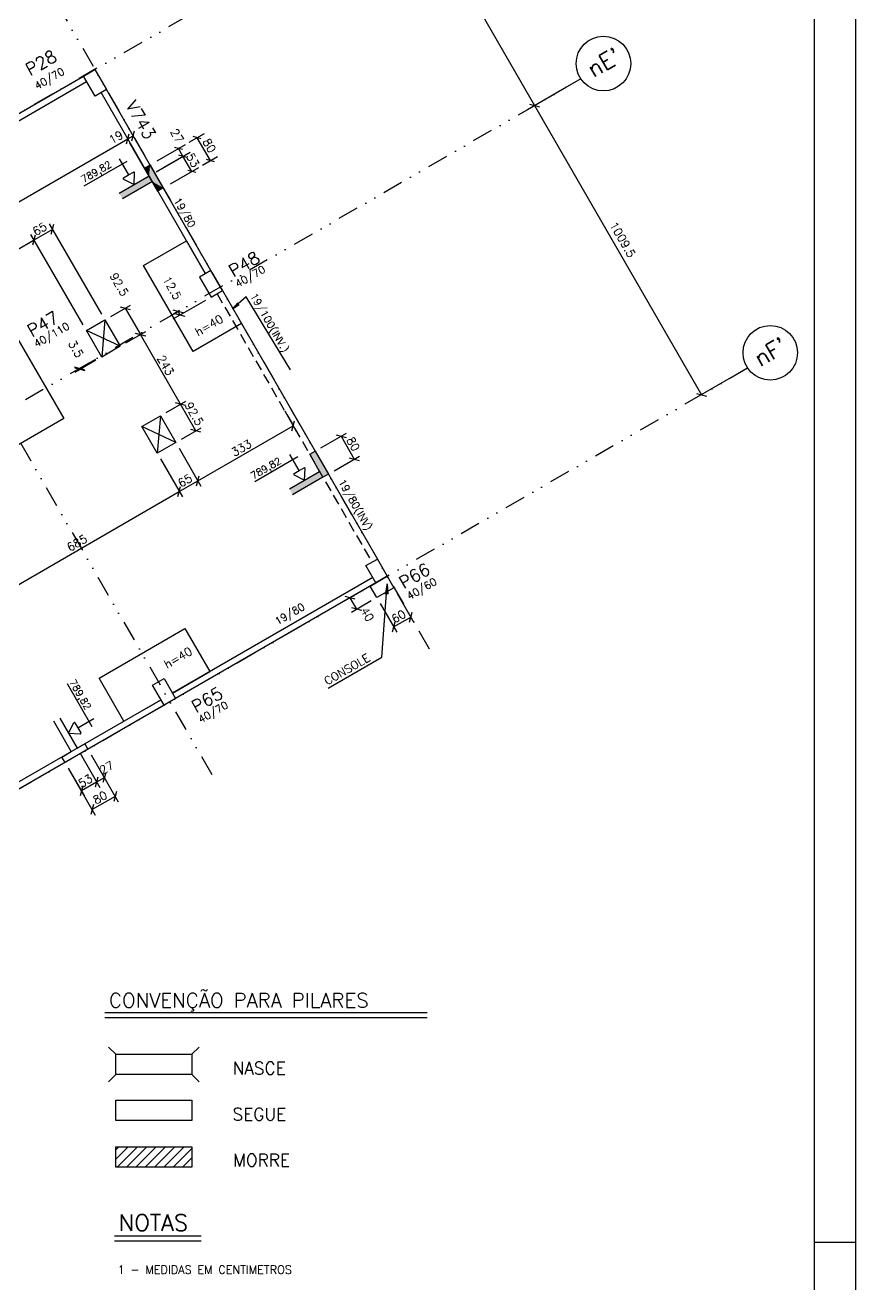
# Model space of a CAD drawing. Extents: x 550200 to 565075, y 404 to 10916.
# Drawn here: x 562562 to 565075, y 3990 to 7795 of the extents above; entities that cross this region are included whole.
import ezdxf

# ---------------------------------------------------------------- set-up
doc = ezdxf.new("R2010")
doc.units = 0
doc.header["$LTSCALE"] = 125
doc.header["$MEASUREMENT"] = 0
doc.linetypes.add('DIVIDE', pattern=[1.25, 0.5, -0.25, 0, -0.25, 0, -0.25])
doc.linetypes.add('HIDDEN', pattern=[0.375, 0.25, -0.125])
doc.layers.get('0').update_dxf_attribs({"linetype": 'CONTINUOUS'})
for name, color, linetype in [('205', 14, 'DIVIDE'), ('210', 7, 'HIDDEN'), ('216', 7, 'CONTINUOUS'), ('220', 4, 'CONTINUOUS'), ('221', 5, 'CONTINUOUS'), ('222', 6, 'CONTINUOUS'), ('238', 11, 'CONTINUOUS'), ('250', 5, 'CONTINUOUS'), ('253', 253, 'CONTINUOUS')]:
    doc.layers.add(name, color=color, linetype=linetype)
doc.styles.get("Standard").update_dxf_attribs({"font": 'ROMANS.SHX'})

msp = doc.modelspace()

# ---------------------------------------------------------------- linework, layer by layer
for p, q in [((565074.9, 403.9), (565074.9, 10916.4)), ((564949.9, 4116.4), (565074.9, 4116.4))]:
    msp.add_line(p, q)
at = {"layer": '205'}
for p, q in [((561171.6, 10435.3), (563794, 5893.2)), ((560513.8, 10055.6), (563136.3, 5513.4)), ((563863.1, 8290.7), (559728.5, 5903.6)), ((564242.9, 7633), (559901.4, 5126.4)), ((564747.6, 6758.7), (560936.1, 4558.1))]:
    msp.add_line(p, q, dxfattribs=at)
at = {"layer": '210'}
msp.add_line((563142.7, 6983.3), (563611.2, 6171.9), dxfattribs=at)
at = {"layer": '216'}
for p, q in [((564088, 7556.3), (564118.1, 7548.2)), ((564088, 7556.3), (564118.1, 7548.2)), ((562868.2, 7436.5), (562876.3, 7466.7)), ((562868.2, 7436.5), (562876.3, 7466.7)), ((562884.7, 7446), (562892.8, 7476.2)), ((562884.7, 7446), (562892.8, 7476.2)), ((563039.7, 6925.5), (563009.5, 6933.6)), ((563045.9, 6914.7), (563015.7, 6922.8)), ((564592.7, 6682), (564622.9, 6673.9)), ((563560.1, 6060.3), (563529.9, 6068.3)), ((563580.1, 6025.6), (563549.9, 6033.7)), ((563724.7, 5991), (563732.8, 6021.2)), ((563672.8, 5961), (563680.9, 5991.2))]:
    msp.add_line(p, q, dxfattribs=at)
at = {"layer": '216', "color": 7, "linetype": 'Continuous'}
for p, q in [((563094.5, 7451.8), (563070.4, 7458.3)), ((563037.9, 7419.1), (563013.7, 7425.6)), ((563051.4, 7395.7), (563027.2, 7402.2)), ((563051.4, 7395.7), (563027.2, 7402.2)), ((563134.5, 7382.5), (563110.4, 7389)), ((563077.9, 7349.8), (563053.7, 7356.3)), ((562641.2, 7163.7), (562649.3, 7193.9)), ((562584.9, 7131.2), (562593, 7161.4)), ((562584.9, 7131.2), (562593, 7161.4)), ((562849.5, 6944), (562879.7, 6935.9)), ((562925.6, 6855.6), (562895.4, 6863.7)), ((562895.7, 6863.9), (562925.9, 6855.8)), ((562741.7, 6753.5), (562711.5, 6761.6)), ((562743.4, 6750.5), (562713.2, 6758.5)), ((563047.1, 6645.2), (563016.9, 6653.3)), ((563047.1, 6645.2), (563016.9, 6653.3)), ((563368.9, 6569.3), (563377, 6599.5)), ((563093.3, 6565.1), (563063.2, 6573.2)), ((563502.6, 6556.7), (563532.8, 6548.6)), ((563542.6, 6487.5), (563572.8, 6479.4)), ((563080.5, 6402.8), (563088.6, 6433)), ((563080.5, 6402.8), (563088.6, 6433)), ((563024.2, 6370.3), (563032.3, 6400.5)), ((563024.2, 6370.3), (563032.3, 6400.5)), ((562782.2, 5522.1), (562774.1, 5491.9)), ((562782.2, 5522.1), (562774.1, 5491.9)), ((562805.6, 5535.6), (562797.5, 5505.4)), ((562736.3, 5495.6), (562728.2, 5465.4)), ((562838.3, 5478.9), (562830.2, 5448.7)), ((562769, 5438.9), (562760.9, 5408.7))]:
    msp.add_line(p, q, dxfattribs=at)
msp.add_lwpolyline([(563364.9, 6753.6), (563230.7, 6973.9), (563188.8, 6937.4), (563205.4, 6956.2), (563188.8, 6937.4), (563209.7, 6951.2)], dxfattribs=at)
at = {"layer": '220'}
for points in [[(562738.5, 7641.4), (562773.1, 7661.4), (562808.1, 7600.8), (562773.5, 7580.8), (562738.5, 7641.4)], [(562846.1, 7287.4), (562936.9, 7339.8), (562923.4, 7363.2), (562939.8, 7372.7), (562979.8, 7303.4), (562963.4, 7293.9), (562946.9, 7322.5), (562856.1, 7270)], [(563124.1, 7053.4), (563089.5, 7033.4), (563124.5, 6972.8), (563159.1, 6992.8), (563124.1, 7053.4)], [(563362.1, 6393.6), (563452.9, 6446), (563422.9, 6498), (563439.3, 6507.5), (563479.3, 6438.2), (563462.9, 6428.7), (563462.9, 6428.7), (563370.7, 6375.4)], [(563593, 6161.4), (563627.6, 6181.4), (563657.6, 6129.4), (563623, 6109.4), (563593, 6161.4)], [(562947.5, 5800.3), (562982.2, 5820.3), (563017.2, 5759.6), (562982.5, 5739.6), (562947.5, 5800.3)], [(562666.6, 5700.2), (562719, 5609.4), (562742.4, 5622.9), (562751.9, 5606.5), (562682.6, 5566.5), (562673.1, 5582.9), (562701.7, 5599.4), (562648.4, 5691.6)]]:
    msp.add_lwpolyline(points, dxfattribs=at)
at = {"layer": '221'}
for p, q in [((562803, 4795.8), (563778, 4795.8)), ((562835.9, 4367), (562873.7, 4404.7)), ((562835.9, 4395.3), (562845.4, 4404.7)), ((562840.4, 4343.2), (562901.9, 4404.7)), ((562868.7, 4343.2), (562930.2, 4404.7)), ((562897, 4343.2), (562958.5, 4404.7)), ((562925.2, 4343.2), (562986.7, 4404.7)), ((562953.5, 4343.2), (563015, 4404.7)), ((562981.8, 4343.2), (563043.3, 4404.7)), ((563010, 4343.2), (563066.6, 4399.8)), ((563038.3, 4343.2), (563066.6, 4371.5)), ((562832.2, 4120.5), (563094.8, 4120.5))]:
    msp.add_line(p, q, dxfattribs=at)
for centre in [(564311.3, 7679.1), (564816.1, 6804.9)]:
    msp.add_circle(centre, 82.5, dxfattribs=at)
at = {"layer": '222'}
for p, q in [((564949.9, 528.9), (564949.9, 10791.4)), ((562803, 4810.8), (563778, 4810.8)), ((562835.9, 4684.4), (562814.2, 4706.1)), ((562835.9, 4684.4), (563066.6, 4684.4)), ((562835.9, 4622.9), (562835.9, 4684.4)), ((563066.6, 4684.4), (563088.3, 4706.1)), ((563066.6, 4684.4), (563066.6, 4622.9)), ((562835.9, 4622.9), (562814.2, 4601.2)), ((563066.6, 4622.9), (562835.9, 4622.9)), ((563066.6, 4622.9), (563088.3, 4601.2)), ((562835.9, 4545.2), (563066.6, 4545.2)), ((562835.9, 4483.7), (562835.9, 4545.2)), ((563066.6, 4545.2), (563066.6, 4483.7)), ((563066.6, 4483.7), (562835.9, 4483.7)), ((562835.9, 4404.7), (563066.6, 4404.7)), ((562835.9, 4343.2), (562835.9, 4404.7)), ((563066.6, 4404.7), (563066.6, 4343.2)), ((563066.6, 4343.2), (562835.9, 4343.2)), ((562832.2, 4135.5), (563094.8, 4135.5))]:
    msp.add_line(p, q, dxfattribs=at)
at = {"layer": '238'}
for p, q in [((562132.7, 7291.6), (562738.5, 7641.4)), ((562142.2, 7275.2), (562748, 7624.9)), ((563107.7, 7043.9), (562791.7, 7591.3)), ((563124.1, 7053.4), (562808.1, 7600.8)), ((562920.3, 7068.5), (563050.2, 7143.5)), ((563050.2, 7143.5), (563107.7, 7043.9)), ((563070.3, 6808.7), (562920.3, 7068.5)), ((563159.1, 6992.8), (563627.6, 6181.4)), ((563216.6, 6893.2), (563070.3, 6808.7)), ((563613.5, 6125.8), (563007.7, 5776.1)), ((563623, 6109.4), (563017.2, 5759.6)), ((563007.7, 5776.1), (563120.3, 5841.1)), ((562973, 5756.1), (562358.2, 5401.1)), ((562860.5, 5691.1), (562973, 5756.1)), ((562982.5, 5739.6), (562367.7, 5384.6))]:
    msp.add_line(p, q, dxfattribs=at)
for points in [[(562849.8, 6824.6), (562793.5, 6792.1), (562747.2, 6872.2), (562803.5, 6904.7), (562849.8, 6824.6)], [(562269, 6715.6), (562528.8, 6865.6), (562678.8, 6605.8), (562419, 6455.8), (562269, 6715.6)], [(563017.5, 6534.1), (562961.2, 6501.6), (562915, 6581.7), (562971.3, 6614.2), (563017.5, 6534.1)], [(563657.6, 6129.3), (563677.6, 6094.7), (563625.7, 6064.7), (563605.7, 6099.3), (563657.6, 6129.3)], [(562860.5, 5691.1), (562785.5, 5821), (563045.3, 5971), (563120.3, 5841.1)]]:
    msp.add_lwpolyline(points, dxfattribs=at)
at = {"layer": '250'}
for p, q in [((563723.3, 8210), (564103, 7552.2)), ((564200.1, 7608.3), (564081.4, 7539.7)), ((564103, 7552.2), (564607.8, 6678)), ((562872.3, 7451.6), (562888.7, 7461.1)), ((562885.2, 7467.2), (562876.2, 7482.8)), ((561589.7, 6711.1), (562872.3, 7451.6)), ((562963.8, 7293.1), (562879, 7440)), ((562740.6, 7309.5), (562870.7, 7384.6)), ((562846.7, 7391.1), (562874.8, 7342.4)), ((562852.6, 7380.8), (562874.8, 7342.4)), ((562874.8, 7342.4), (562890.1, 7351.2)), ((562874.8, 7342.4), (562890.1, 7351.2)), ((562891.5, 7313.6), (562892.9, 7349.4)), ((562859.6, 7333.6), (562874.8, 7342.4)), ((562859.6, 7333.6), (562874.8, 7342.4)), ((562859.7, 7330.2), (562891.5, 7313.6)), ((562859.7, 7330.2), (562891.5, 7313.6)), ((563029.3, 6932.3), (563002.9, 6917.1)), ((563107.2, 6962.8), (563009.2, 6906.3)), ((563030.8, 6918.8), (563024.6, 6929.6)), ((562803.5, 6904.7), (562793.5, 6792.1)), ((562849.8, 6824.6), (562747.2, 6872.2)), ((564704.9, 6734), (564586.1, 6665.5)), ((562971.3, 6614.2), (562961.2, 6501.6)), ((563017.5, 6534.1), (562915, 6581.7)), ((563256.7, 6415.7), (563386.8, 6490.9)), ((563256.7, 6415.7), (563386.8, 6490.9)), ((563390.9, 6448.6), (563362.7, 6497.3)), ((563390.9, 6448.6), (563362.7, 6497.3)), ((563375.6, 6439.8), (563390.8, 6448.6)), ((563375.6, 6439.8), (563390.8, 6448.6)), ((563375.7, 6436.4), (563407.5, 6419.8)), ((563375.7, 6436.4), (563407.5, 6419.8)), ((563390.9, 6448.6), (563406.1, 6457.4)), ((563390.9, 6448.6), (563406.1, 6457.4)), ((563407.5, 6419.8), (563409, 6455.6)), ((563407.5, 6419.8), (563409, 6455.6)), ((563605.7, 6099.3), (563528.8, 6054.9)), ((563605.7, 6099.3), (563528.8, 6054.9)), ((563565, 6029.7), (563545, 6064.3)), ((563608.4, 6054.7), (563548.8, 6020.3)), ((563687.6, 6077.4), (563738.2, 5989.9)), ((563635.7, 6047.4), (563686.2, 5959.9)), ((563676.8, 5976.1), (563728.8, 6006.1)), ((562688.7, 5805.6), (562763.8, 5675.5)), ((562688.7, 5805.6), (562763.8, 5675.5)), ((562692.8, 5654.8), (562709.4, 5686.6)), ((562692.8, 5654.8), (562709.4, 5686.6)), ((562712.8, 5686.7), (562721.6, 5671.5)), ((562712.8, 5686.7), (562721.6, 5671.5)), ((562721.6, 5671.4), (562770.3, 5699.6)), ((562721.6, 5671.4), (562770.3, 5699.6)), ((562721.6, 5671.4), (562730.4, 5656.2)), ((562721.6, 5671.4), (562730.4, 5656.2)), ((562692.8, 5654.8), (562728.6, 5653.3)), ((562692.8, 5654.8), (562728.6, 5653.3))]:
    msp.add_line(p, q, dxfattribs=at)
at = {"layer": '250', "color": 7, "linetype": 'Continuous'}
for p, q in [((563058.3, 7441.1), (563104.1, 7467.5)), ((562961.5, 7385.2), (563047.5, 7434.8)), ((563039.3, 7398.9), (563025.8, 7422.3)), ((563122.5, 7385.7), (563082.5, 7455)), ((562958.5, 7352.3), (563061, 7411.4)), ((562980.2, 7364.8), (563061, 7411.4)), ((563065.8, 7353), (563039.3, 7398.9)), ((563098.3, 7371.8), (563144.1, 7398.2)), ((563001.5, 7315.9), (563087.5, 7365.5)), ((562793.5, 6922), (562635.9, 7195.1)), ((562737.2, 6889.5), (562579.6, 7162.6)), ((562737.2, 6889.5), (562579.6, 7162.6)), ((562589, 7146.3), (562645.3, 7178.8)), ((562292.3, 6975.1), (562589, 7146.3)), ((562820.8, 6914.7), (562880.8, 6949.3)), ((562864.6, 6940), (562910.8, 6859.9)), ((562867.1, 6834.6), (562927.1, 6869.2)), ((562867.1, 6834.6), (562926.7, 6869.1)), ((563032, 6649.2), (562910.5, 6859.7)), ((562774.4, 6785.1), (562710.3, 6748.1)), ((562776.2, 6782.1), (562712.1, 6745.1)), ((562728.3, 6754.5), (562726.6, 6757.5)), ((562988.6, 6624.2), (563048.2, 6658.6)), ((562988.6, 6624.2), (563048.2, 6658.6)), ((563078.3, 6569.1), (563032, 6649.2)), ((563347.2, 6629), (563382.3, 6568.2)), ((563084.6, 6417.9), (563373, 6584.4)), ((563034.8, 6544.1), (563094.5, 6578.5)), ((563456.7, 6517.5), (563533.9, 6562.1)), ((563517.7, 6552.7), (563557.7, 6483.4)), ((563027.5, 6516.7), (563093.9, 6401.7)), ((563027.5, 6516.7), (563093.9, 6401.7)), ((562971.2, 6484.2), (563037.7, 6369.2)), ((562971.2, 6484.2), (563037.7, 6369.2)), ((563496.7, 6448.2), (563573.9, 6492.8)), ((563028.3, 6385.4), (563084.6, 6417.9)), ((562435.1, 6042.9), (563028.3, 6385.4)), ((562729, 5592.1), (562787.5, 5490.7)), ((562729, 5592.1), (562787.5, 5490.7)), ((562761.9, 5589.1), (562810.9, 5504.2)), ((562761.9, 5589.1), (562843.6, 5447.6)), ((562692.6, 5549.1), (562741.6, 5464.2)), ((562692.6, 5549.1), (562774.3, 5407.6)), ((562801.5, 5520.5), (562778.1, 5507)), ((562778.1, 5507), (562732.2, 5480.5)), ((562834.2, 5463.8), (562765, 5423.8))]:
    msp.add_line(p, q, dxfattribs=at)
at = {"layer": '250'}
msp.add_lwpolyline([(563478.5, 5790.7), (563640.9, 5884.4), (563657.4, 6106), (563659.1, 6074.8), (563657.4, 6106), (563651, 6075.4)], dxfattribs=at)
for centre, start, end in [((562891, 7349.5), 357.6304, 120.0027), ((562891, 7349.5), 357.6304, 120.0027), ((562860.6, 7331.9), 120.001, 242.3733), ((562860.6, 7331.9), 120.001, 242.3733), ((563376.6, 6438.1), 120.0004, 242.3727), ((563376.6, 6438.1), 120.0004, 242.3727), ((563407, 6455.7), 357.6234, 120.0004), ((563407, 6455.7), 357.6234, 120.0004), ((562711.1, 5685.7), 29.9997, 152.372), ((562711.1, 5685.7), 29.9997, 152.372), ((562728.7, 5655.2), 267.6227, 29.9997), ((562728.7, 5655.2), 267.6227, 29.9997)]:
    msp.add_arc(centre, 1.93, start, end, dxfattribs=at)
at = {"layer": '253'}
for points in [[(562939.8, 7372.7), (562936.9, 7339.8), (562923.4, 7363.2)], [(562946.9, 7322.5), (562936.9, 7339.8), (562939.8, 7372.7)], [(562946.9, 7322.5), (562939.8, 7372.7), (562979.8, 7303.4)], [(562936.9, 7339.8), (562856.1, 7270), (562846.1, 7287.4)], [(562946.9, 7322.5), (562856.1, 7270), (562936.9, 7339.8)], [(562946.9, 7322.5), (562979.8, 7303.4), (562963.4, 7293.9)], [(563452.9, 6446), (563439.3, 6507.5), (563422.9, 6498)], [(563452.9, 6446), (563479.3, 6438.2), (563439.3, 6507.5)], [(563452.9, 6446), (563362.1, 6393.6), (563370.7, 6375.4)], [(563452.9, 6446), (563370.7, 6375.4), (563479.3, 6438.2)]]:
    msp.add_solid(points, dxfattribs=at)

# ---------------------------------------------------------------- texts
for rotation, p in [(30.001, (562738.9, 7318)), (30.0004, (563252.3, 6421.7)), (299.9997, (562694.7, 5810))]:
    msp.add_text('789,82', height=21.25, rotation=rotation).set_placement(p)
at = {"layer": '216'}
for s, height, rotation, p in [('40/70', 22.5, 30, (562598.4, 7599.6)), ('19', 25, 30, (562824.4, 7434.9)), ('19/80', 22.5, 300, (563010.3, 7265.8)), ('1009.5', 25, 300, (564329.2, 7191.7)), ('40/70', 22.5, 30, (563205.9, 7001.4)), ('12.5', 25, 300, (562976.9, 7027.2)), ('19/100(INV.)', 22.5, 300, (563241.8, 6977.4)), ('40/110', 22.5, 30, (562596.9, 6820.2)), ('h=40', 25, 30, (563085.2, 6854.4)), ('19/80(INV)', 22.5, 300, (563508.2, 6414.6)), ('40/60', 22.5, 30, (563724.6, 6057.3)), ('19/80', 22.5, 30, (563325.2, 5981.4)), ('40', 25, 299.9991, (563575.5, 6026.5)), ('60', 25, 29.9987, (563679.6, 5986.4)), ('h=40', 25, 30, (562991.4, 5849.6)), ('CONSOLE', 25, 29.999, (563475.6, 5799)), ('40/70', 22.5, 30, (563093.6, 5684.3))]:
    msp.add_text(s, height=height, rotation=rotation, dxfattribs=at).set_placement(p)
at = {"layer": '216', "color": 7, "linetype": 'Continuous'}
for s, rotation, p in [('27', 299.9995, (563000.1, 7473.1)), ('80', 299.9995, (563097.7, 7443.6)), ('53', 299.9995, (563047.8, 7399.2)), ('65', 30, (562593.9, 7157.8)), ('92.5', 300, (562816.9, 7037.5)), ('3.5', 300, (562691.4, 6833.4)), ('243', 300, (562960.2, 6788.5)), ('92.5', 300, (563043.8, 6646.6)), ('80', 300.0004, (563532.9, 6541.3)), ('333', 30, (563194.7, 6490.2)), ('65', 30, (563033.2, 6396.9)), ('685', 30, (562697.6, 6203.2)), ('27', 29.9997, (562796, 5529.3)), ('53', 29.9997, (562732, 5489)), ('80', 29.9997, (562776.4, 5439))]:
    msp.add_text(s, height=25, rotation=rotation, dxfattribs=at).set_placement(p)
at = {"layer": '216'}
msp.add_text('1 - MEDIDAS EM CENTIMETROS', height=25, dxfattribs=at).set_placement((562842, 4020.7))
at = {"layer": '220'}
for s, height, rotation, p in [("nE'", 50, 30, (564280.7, 7635.6)), ('P28', 37.5, 30, (562577.1, 7641.2)), ('V743', 37.5, 300, (562864, 7553.6)), ('P48', 37.5, 30, (563191.5, 7032.3)), ('P47', 37.5, 30, (562582.4, 6851.2)), ("nF'", 50, 30, (564785.4, 6761.3)), ('P66', 37.5, 30, (563707, 6090)), ('P65', 37.5, 30, (563079.2, 5715.2))]:
    msp.add_text(s, height=height, rotation=rotation, dxfattribs=at).set_placement(p)
at = {"layer": '222'}
for s, height, p in [('CONVENÇÃO PARA PILARES', 43.75, (562815.5, 4825.8)), ('NASCE', 37.5, (563189.6, 4623.6)), ('SEGUE', 37.5, (563189.6, 4484.4)), ('MORRE', 37.5, (563191.4, 4345.5)), ('NOTAS', 50, (562844.8, 4150.5))]:
    msp.add_text(s, height=height, dxfattribs=at).set_placement(p)

doc.saveas('drawing.dxf')
